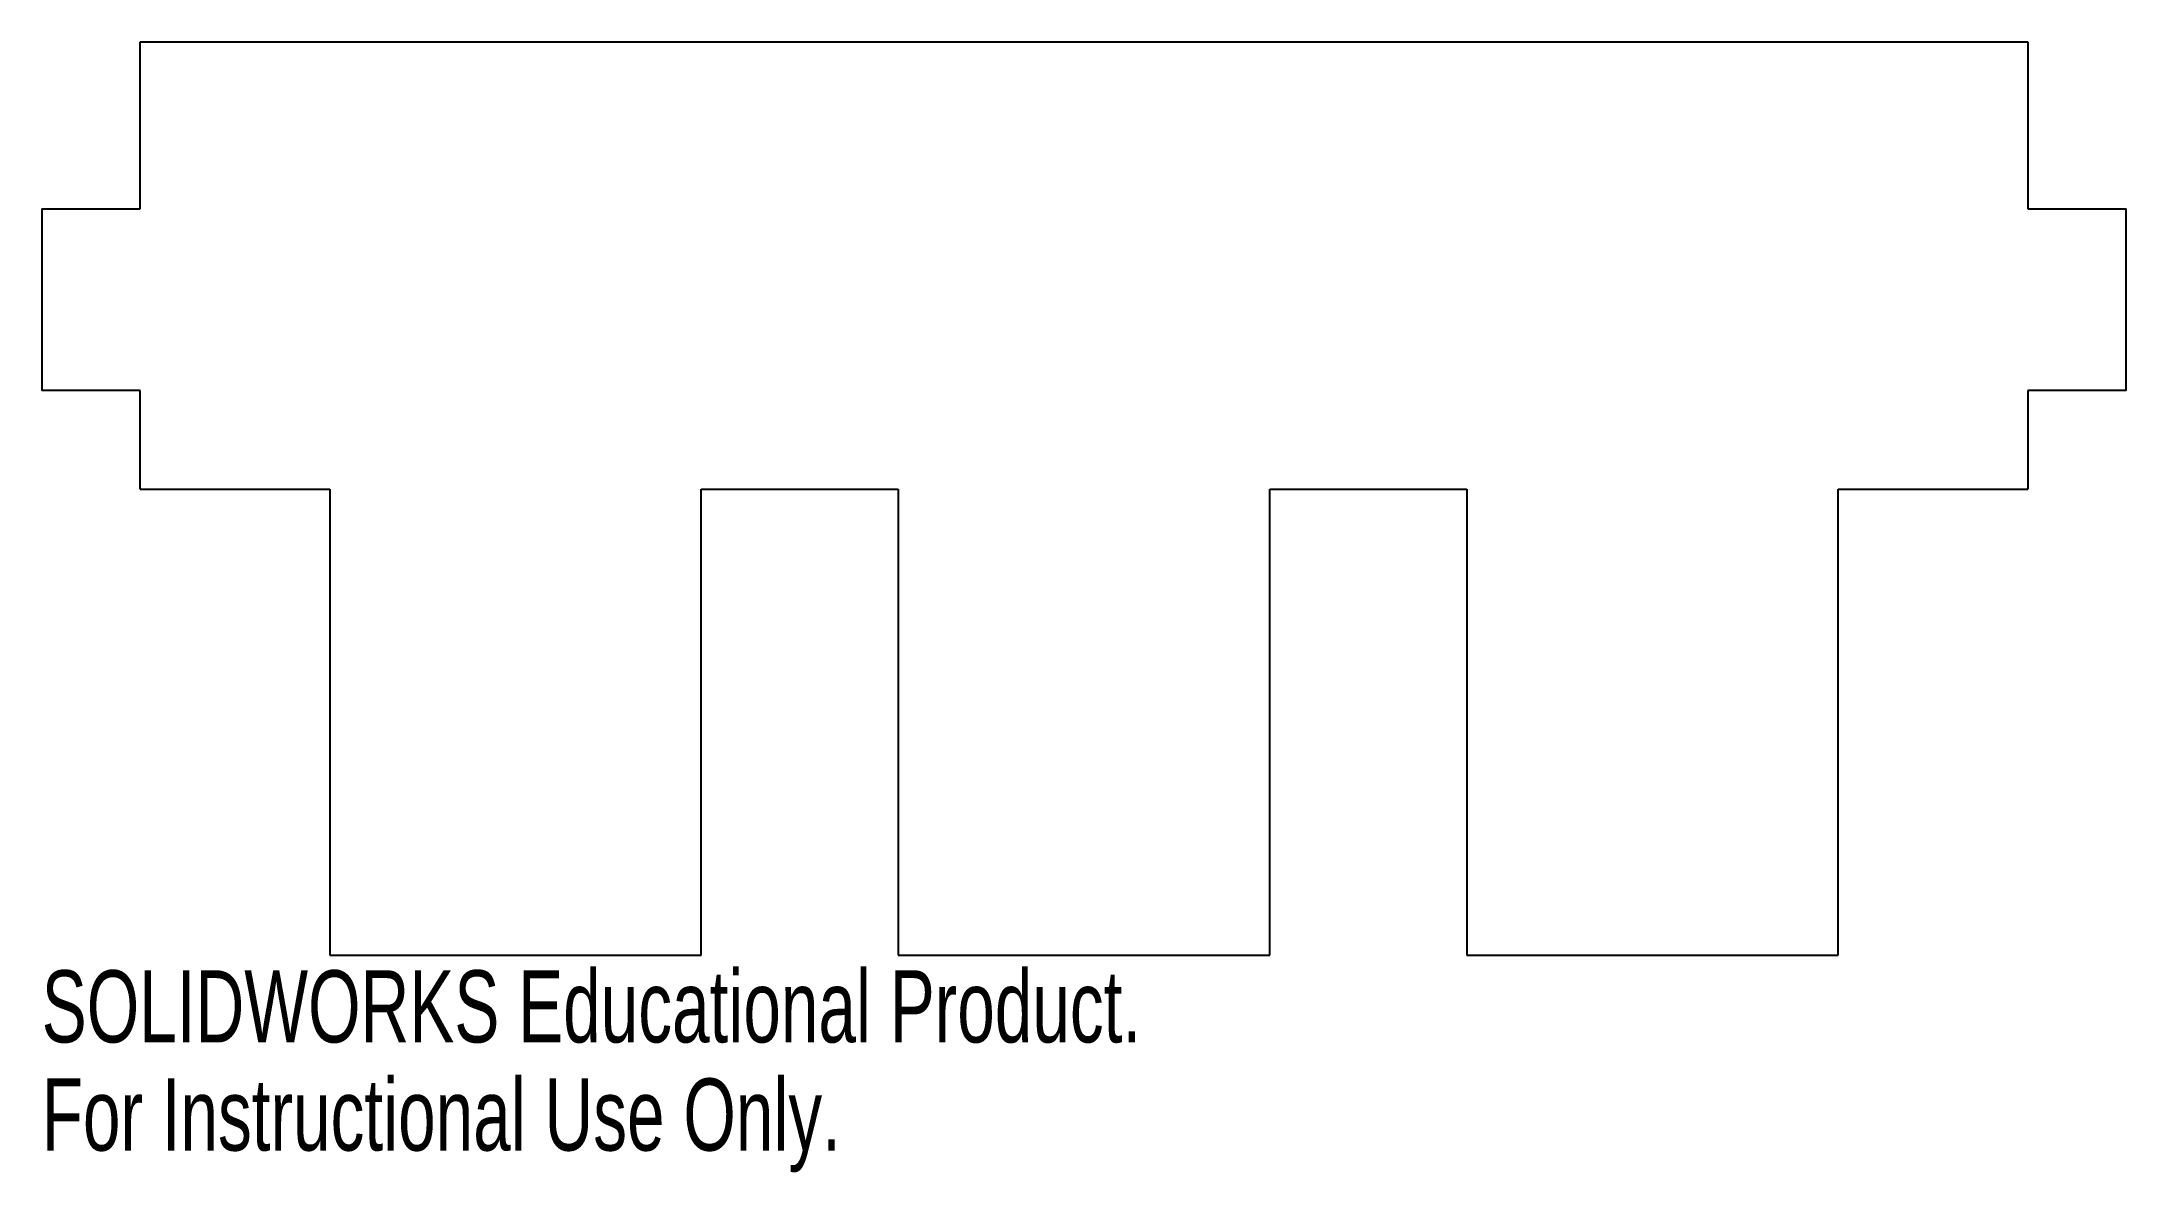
# Model space of a CAD drawing. Header units: inches. Extents: x -2.75 to 2.75, y -2.93 to 0.06.
import ezdxf

# ---------------------------------------------------------------- set-up
doc = ezdxf.new("R2010")
doc.units = ezdxf.units.IN
doc.header["$MEASUREMENT"] = 0
doc.styles.add('SLDTEXTSTYLE0', font='TXT', dxfattribs={"width": 0.7})

msp = doc.modelspace()

# ---------------------------------------------------------------- linework, layer by layer
at = {"color": 7, "linetype": 'Continuous', "lineweight": 25}
for p, q in [((-2.49, 0.0561), (2.49, 0.0561)), ((-2.49, -0.385), (-2.49, 0.0561)), ((2.49, 0.0561), (2.49, -0.385)), ((-2.75, -0.385), (-2.49, -0.385)), ((-2.75, -0.385), (-2.75, -0.865)), ((2.49, -0.385), (2.75, -0.385)), ((2.75, -0.865), (2.75, -0.385)), ((-2.49, -0.865), (-2.75, -0.865)), ((-2.49, -1.125), (-2.49, -0.865)), ((2.49, -0.865), (2.49, -1.125)), ((2.75, -0.865), (2.49, -0.865)), ((-2.49, -1.125), (-1.99, -1.125)), ((-1.99, -1.125), (-1.99, -2.355)), ((-1.01, -2.355), (-1.01, -1.125)), ((-1.01, -1.125), (-0.49, -1.125)), ((-0.49, -1.125), (-0.49, -2.355)), ((0.49, -2.355), (0.49, -1.125)), ((0.49, -1.125), (1.01, -1.125)), ((1.01, -1.125), (1.01, -2.355)), ((1.99, -2.355), (1.99, -1.125)), ((1.99, -1.125), (2.49, -1.125)), ((-1.99, -2.355), (-1.01, -2.355)), ((-0.49, -2.355), (0.49, -2.355)), ((1.01, -2.355), (1.99, -2.355))]:
    msp.add_line(p, q, dxfattribs=at)

# ---------------------------------------------------------------- texts
at = {"color": 7, "linetype": 'Continuous', "char_height": 0.1903, "attachment_point": 1, "style": 'SLDTEXTSTYLE0'}
for s, insert in [('SOLIDWORKS Educational Product.', (-2.75, -2.3951)), ('For Instructional Use Only.', (-2.75, -2.6806))]:
    msp.add_mtext(s, dxfattribs=dict(at, insert=insert))

doc.saveas('drawing.dxf')
